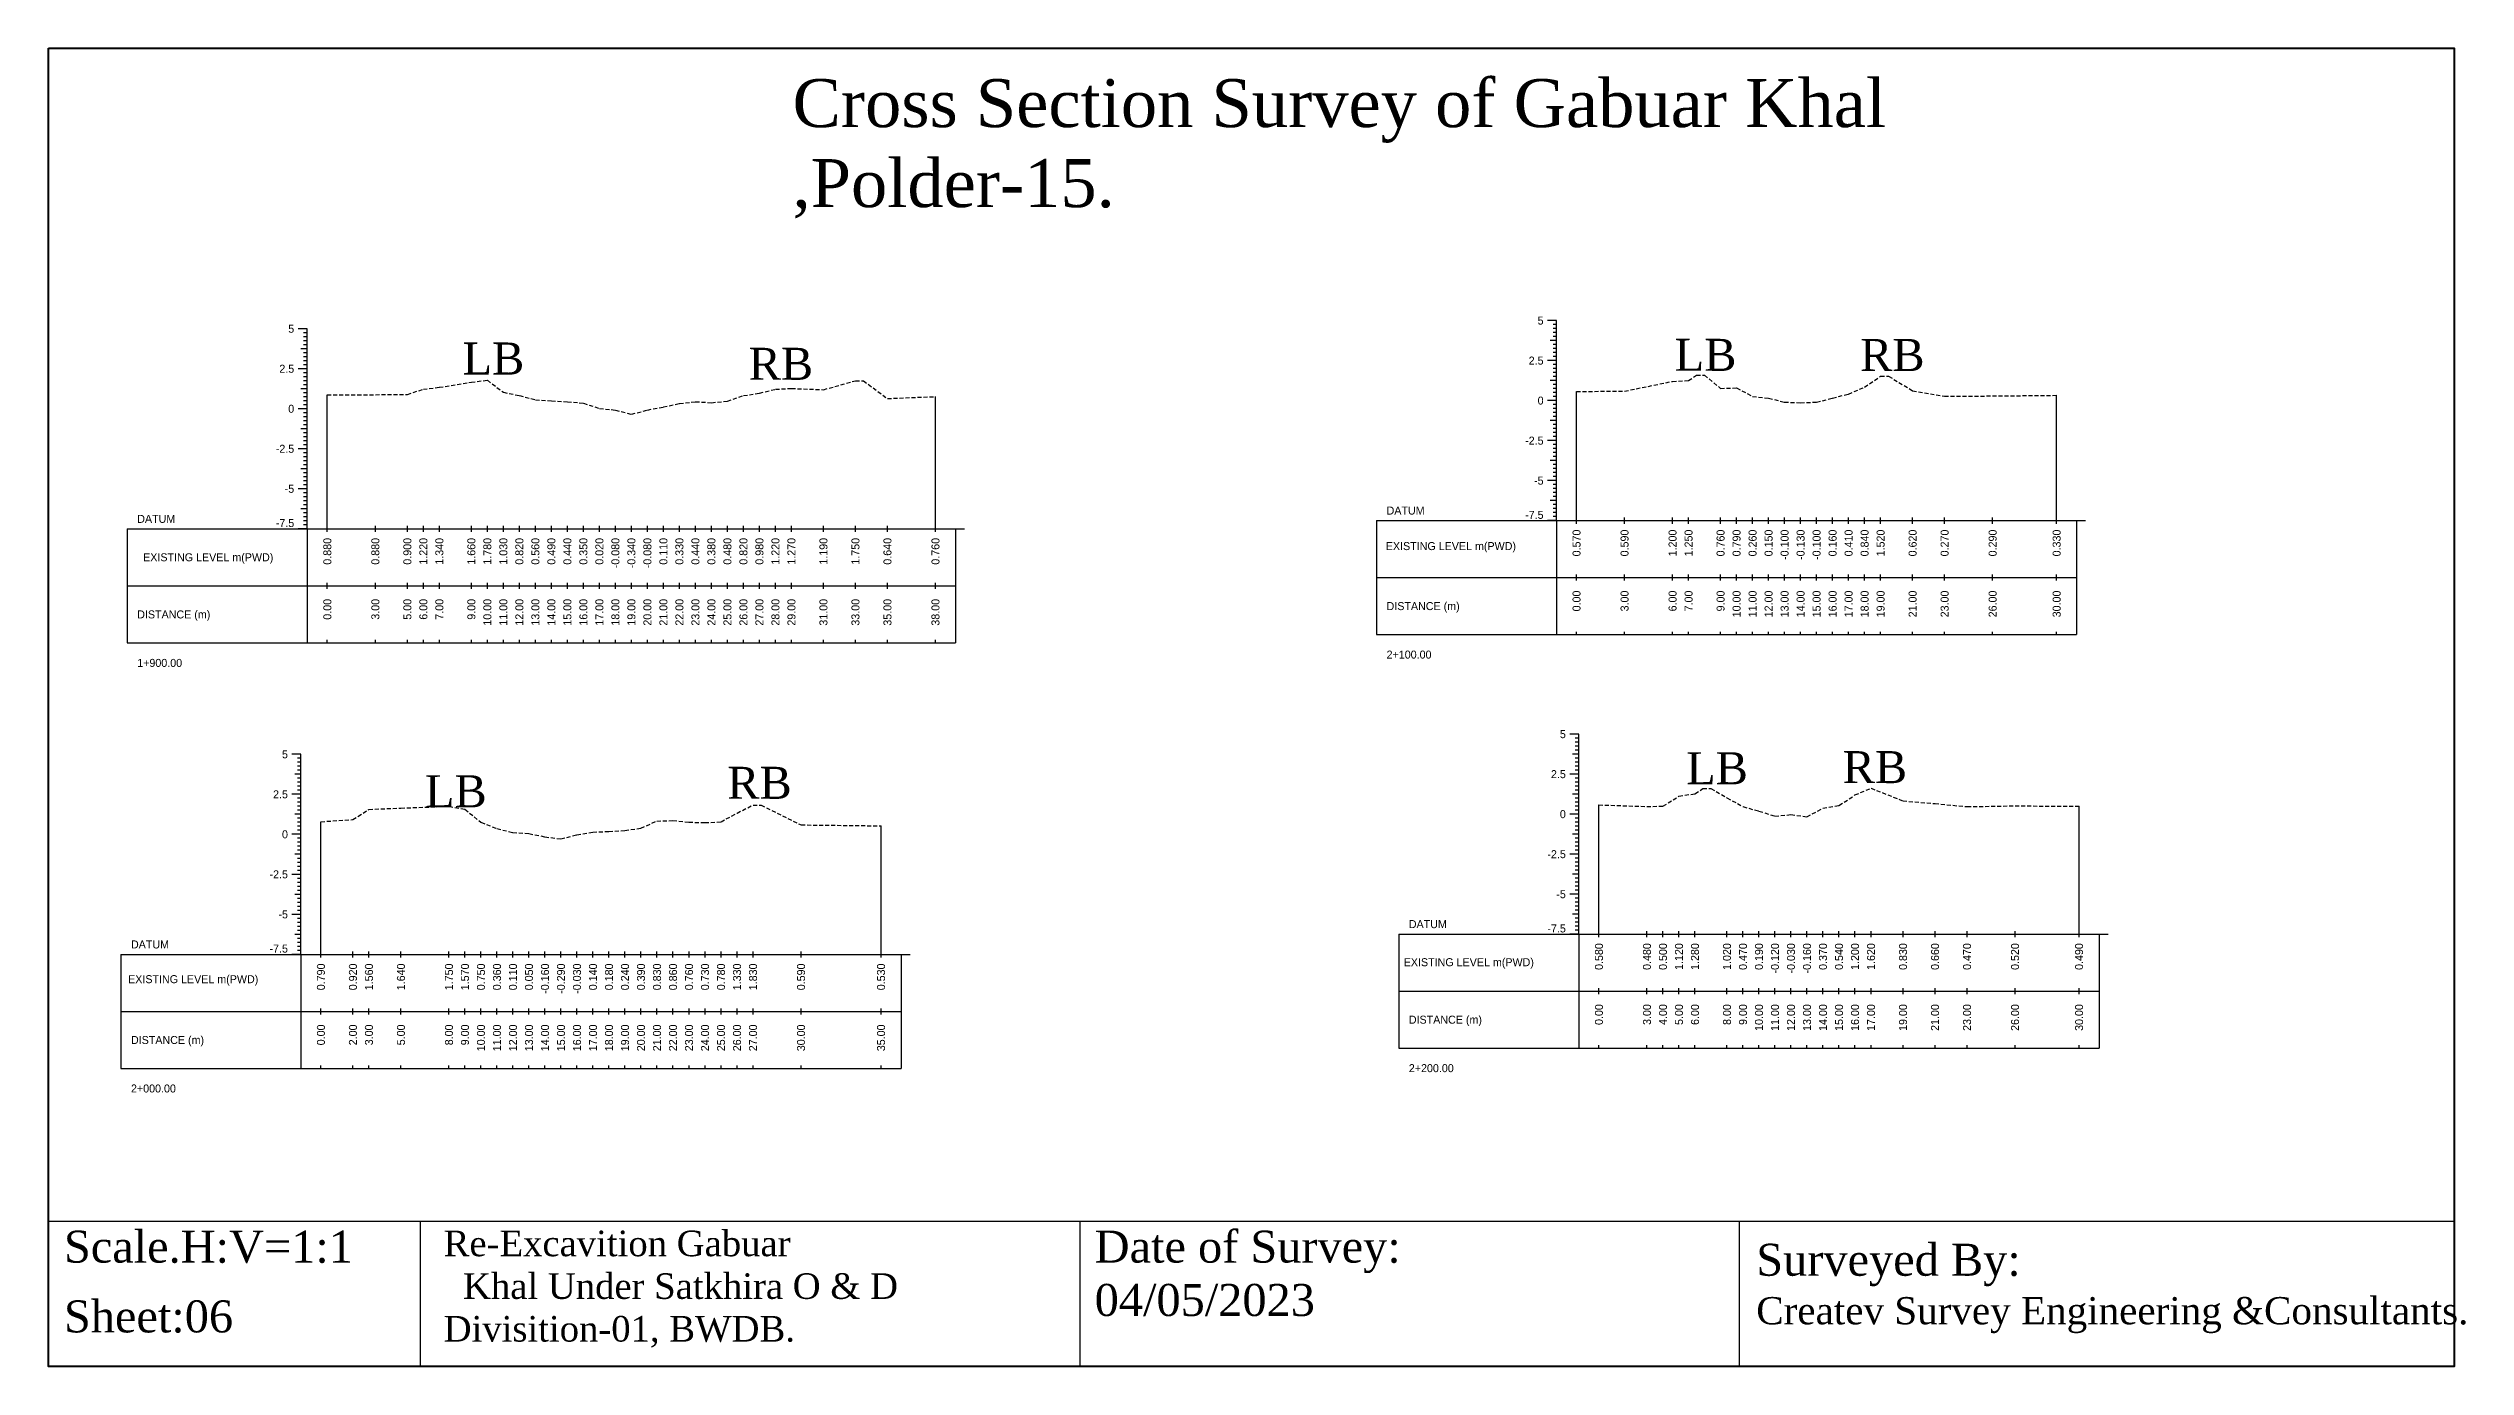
# Model space of a CAD drawing. Header units: inches. Extents: x 2552 to 3818, y -1499 to -1059.
# Drawn here: x 3309.9 to 3461, y -1268.2 to -1185.8 of the extents above; entities that cross this region are included whole.
import ezdxf
from ezdxf.enums import TextEntityAlignment as Align

# ---------------------------------------------------------------- set-up
doc = ezdxf.new("R2010")
doc.units = ezdxf.units.IN
doc.header["$MEASUREMENT"] = 0
doc.linetypes.add('HIDDEN', pattern=[0.375, 0.25, -0.125])
doc.layers.add('CS_Drawing', color=7, linetype='Continuous')
doc.layers.add('GL', color=3, linetype='HIDDEN')
doc.styles.add('romans', font='romans.shx')

msp = doc.modelspace()

# ---------------------------------------------------------------- linework, layer by layer
at = {"color": 4, "lineweight": 40}
msp.add_lwpolyline([(3309.92, -1185.78), (3460.26, -1185.78), (3460.26, -1268.15), (3309.92, -1268.15)], close=True, dxfattribs=at)
for points in [[(3460.26, -1185.78), (3460.26, -1268.15)], [(3309.92, -1259.07), (3460.26, -1259.07)], [(3309.92, -1259.07), (3309.92, -1268.15)], [(3333.16, -1259.07), (3333.16, -1268.15)], [(3374.37, -1259.07), (3374.37, -1268.15)], [(3415.57, -1259.07), (3415.57, -1268.15)]]:
    msp.add_lwpolyline(points)
at = {"layer": 'CS_Drawing'}
for p, q in [((3326.1, -1203.3), (3325.53, -1203.3)), ((3326.1, -1203.3), (3325.7, -1203.3)), ((3326.1, -1203.3), (3325.87, -1203.3)), ((3326.1, -1203.55), (3325.87, -1203.55)), ((3326.1, -1203.8), (3325.87, -1203.8)), ((3326.1, -1215.8), (3326.1, -1203.3)), ((3404.16, -1202.79), (3403.6, -1202.79)), ((3404.16, -1202.79), (3403.77, -1202.79)), ((3404.16, -1202.79), (3403.94, -1202.79)), ((3404.16, -1203.04), (3403.94, -1203.04)), ((3404.16, -1203.29), (3403.94, -1203.29)), ((3404.16, -1203.54), (3403.94, -1203.54)), ((3404.16, -1203.79), (3403.94, -1203.79)), ((3404.16, -1215.29), (3404.16, -1202.79)), ((3326.1, -1204.55), (3325.7, -1204.55)), ((3326.1, -1204.05), (3325.87, -1204.05)), ((3326.1, -1204.3), (3325.87, -1204.3)), ((3326.1, -1204.55), (3325.87, -1204.55)), ((3326.1, -1204.8), (3325.87, -1204.8)), ((3326.1, -1205.05), (3325.87, -1205.05)), ((3326.1, -1205.3), (3325.87, -1205.3)), ((3404.16, -1205.29), (3403.6, -1205.29)), ((3404.16, -1204.04), (3403.77, -1204.04)), ((3404.16, -1205.29), (3403.77, -1205.29)), ((3404.16, -1204.04), (3403.94, -1204.04)), ((3404.16, -1204.29), (3403.94, -1204.29)), ((3404.16, -1204.54), (3403.94, -1204.54)), ((3404.16, -1204.79), (3403.94, -1204.79)), ((3404.16, -1205.04), (3403.94, -1205.04)), ((3404.16, -1205.29), (3403.94, -1205.29)), ((3326.1, -1205.8), (3325.53, -1205.8)), ((3326.1, -1205.8), (3325.7, -1205.8)), ((3326.1, -1205.55), (3325.87, -1205.55)), ((3326.1, -1205.8), (3325.87, -1205.8)), ((3326.1, -1206.05), (3325.87, -1206.05)), ((3326.1, -1206.3), (3325.87, -1206.3)), ((3326.1, -1206.55), (3325.87, -1206.55)), ((3326.1, -1206.8), (3325.87, -1206.8)), ((3404.16, -1206.54), (3403.77, -1206.54)), ((3404.16, -1205.54), (3403.94, -1205.54)), ((3404.16, -1205.79), (3403.94, -1205.79)), ((3404.16, -1206.04), (3403.94, -1206.04)), ((3404.16, -1206.29), (3403.94, -1206.29)), ((3404.16, -1206.54), (3403.94, -1206.54)), ((3404.16, -1206.79), (3403.94, -1206.79)), ((3326.1, -1208.3), (3325.53, -1208.3)), ((3326.1, -1207.05), (3325.7, -1207.05)), ((3326.1, -1208.3), (3325.7, -1208.3)), ((3326.1, -1207.05), (3325.87, -1207.05)), ((3326.1, -1207.3), (3325.87, -1207.3)), ((3326.1, -1207.55), (3325.87, -1207.55)), ((3326.1, -1207.8), (3325.87, -1207.8)), ((3326.1, -1208.05), (3325.87, -1208.05)), ((3326.1, -1208.3), (3325.87, -1208.3)), ((3327.35, -1215.8), (3327.35, -1207.42)), ((3365.35, -1215.8), (3365.35, -1207.54)), ((3404.16, -1207.79), (3403.6, -1207.79)), ((3404.16, -1207.79), (3403.77, -1207.79)), ((3404.16, -1207.04), (3403.94, -1207.04)), ((3404.16, -1207.29), (3403.94, -1207.29)), ((3404.16, -1207.54), (3403.94, -1207.54)), ((3404.16, -1207.79), (3403.94, -1207.79)), ((3404.16, -1208.04), (3403.94, -1208.04)), ((3404.16, -1208.29), (3403.94, -1208.29)), ((3405.41, -1215.29), (3405.41, -1207.22)), ((3435.41, -1215.29), (3435.41, -1207.46)), ((3326.1, -1209.55), (3325.7, -1209.55)), ((3326.1, -1208.55), (3325.87, -1208.55)), ((3326.1, -1208.8), (3325.87, -1208.8)), ((3326.1, -1209.05), (3325.87, -1209.05)), ((3326.1, -1209.3), (3325.87, -1209.3)), ((3326.1, -1209.55), (3325.87, -1209.55)), ((3326.1, -1209.8), (3325.87, -1209.8)), ((3404.16, -1209.04), (3403.77, -1209.04)), ((3404.16, -1208.54), (3403.94, -1208.54)), ((3404.16, -1208.79), (3403.94, -1208.79)), ((3404.16, -1209.04), (3403.94, -1209.04)), ((3404.16, -1209.29), (3403.94, -1209.29)), ((3404.16, -1209.54), (3403.94, -1209.54)), ((3404.16, -1209.79), (3403.94, -1209.79)), ((3326.1, -1210.8), (3325.53, -1210.8)), ((3326.1, -1210.8), (3325.7, -1210.8)), ((3326.1, -1210.05), (3325.87, -1210.05)), ((3326.1, -1210.3), (3325.87, -1210.3)), ((3326.1, -1210.55), (3325.87, -1210.55)), ((3326.1, -1210.8), (3325.87, -1210.8)), ((3326.1, -1211.05), (3325.87, -1211.05)), ((3326.1, -1211.3), (3325.87, -1211.3)), ((3404.16, -1210.29), (3403.6, -1210.29)), ((3404.16, -1210.29), (3403.77, -1210.29)), ((3404.16, -1210.04), (3403.94, -1210.04)), ((3404.16, -1210.29), (3403.94, -1210.29)), ((3404.16, -1210.54), (3403.94, -1210.54)), ((3404.16, -1210.79), (3403.94, -1210.79)), ((3404.16, -1211.04), (3403.94, -1211.04)), ((3404.16, -1211.29), (3403.94, -1211.29)), ((3326.1, -1212.05), (3325.7, -1212.05)), ((3326.1, -1211.55), (3325.87, -1211.55)), ((3326.1, -1211.8), (3325.87, -1211.8)), ((3326.1, -1212.05), (3325.87, -1212.05)), ((3326.1, -1212.3), (3325.87, -1212.3)), ((3326.1, -1212.55), (3325.87, -1212.55)), ((3326.1, -1212.8), (3325.87, -1212.8)), ((3404.16, -1212.79), (3403.6, -1212.79)), ((3404.16, -1211.54), (3403.77, -1211.54)), ((3404.16, -1212.79), (3403.77, -1212.79)), ((3404.16, -1211.54), (3403.94, -1211.54)), ((3404.16, -1211.79), (3403.94, -1211.79)), ((3404.16, -1212.04), (3403.94, -1212.04)), ((3404.16, -1212.29), (3403.94, -1212.29)), ((3404.16, -1212.54), (3403.94, -1212.54)), ((3404.16, -1212.79), (3403.94, -1212.79)), ((3326.1, -1213.3), (3325.53, -1213.3)), ((3326.1, -1213.3), (3325.7, -1213.3)), ((3326.1, -1213.05), (3325.87, -1213.05)), ((3326.1, -1213.3), (3325.87, -1213.3)), ((3326.1, -1213.55), (3325.87, -1213.55)), ((3326.1, -1213.8), (3325.87, -1213.8)), ((3326.1, -1214.05), (3325.87, -1214.05)), ((3326.1, -1214.3), (3325.87, -1214.3)), ((3404.16, -1214.04), (3403.77, -1214.04)), ((3404.16, -1213.04), (3403.94, -1213.04)), ((3404.16, -1213.29), (3403.94, -1213.29)), ((3404.16, -1213.54), (3403.94, -1213.54)), ((3404.16, -1213.79), (3403.94, -1213.79)), ((3404.16, -1214.04), (3403.94, -1214.04)), ((3404.16, -1214.29), (3403.94, -1214.29)), ((3314.85, -1215.8), (3326.1, -1215.8)), ((3314.85, -1215.8), (3314.85, -1222.93)), ((3326.1, -1215.8), (3325.53, -1215.8)), ((3326.1, -1214.55), (3325.7, -1214.55)), ((3326.1, -1215.8), (3325.7, -1215.8)), ((3326.1, -1214.55), (3325.87, -1214.55)), ((3326.1, -1214.8), (3325.87, -1214.8)), ((3326.1, -1215.05), (3325.87, -1215.05)), ((3326.1, -1215.3), (3325.87, -1215.3)), ((3326.1, -1215.55), (3325.87, -1215.55)), ((3326.1, -1215.8), (3325.87, -1215.8)), ((3326.1, -1215.8), (3366.6, -1215.8)), ((3326.1, -1215.8), (3326.1, -1222.93)), ((3327.35, -1215.99), (3327.35, -1215.62)), ((3330.35, -1215.99), (3330.35, -1215.62)), ((3332.35, -1215.99), (3332.35, -1215.62)), ((3333.35, -1215.99), (3333.35, -1215.62)), ((3334.35, -1215.99), (3334.35, -1215.62)), ((3336.35, -1215.99), (3336.35, -1215.62)), ((3337.35, -1215.99), (3337.35, -1215.62)), ((3338.35, -1215.99), (3338.35, -1215.62)), ((3339.35, -1215.99), (3339.35, -1215.62)), ((3340.35, -1215.99), (3340.35, -1215.62)), ((3341.35, -1215.99), (3341.35, -1215.62)), ((3342.35, -1215.99), (3342.35, -1215.62)), ((3343.35, -1215.99), (3343.35, -1215.62)), ((3344.35, -1215.99), (3344.35, -1215.62)), ((3345.35, -1215.99), (3345.35, -1215.62)), ((3346.35, -1215.99), (3346.35, -1215.62)), ((3347.35, -1215.99), (3347.35, -1215.62)), ((3348.35, -1215.99), (3348.35, -1215.62)), ((3349.35, -1215.99), (3349.35, -1215.62)), ((3350.35, -1215.99), (3350.35, -1215.62)), ((3351.35, -1215.99), (3351.35, -1215.62)), ((3352.35, -1215.99), (3352.35, -1215.62)), ((3353.35, -1215.99), (3353.35, -1215.62)), ((3354.35, -1215.99), (3354.35, -1215.62)), ((3355.35, -1215.99), (3355.35, -1215.62)), ((3356.35, -1215.99), (3356.35, -1215.62)), ((3358.35, -1215.99), (3358.35, -1215.62)), ((3360.35, -1215.99), (3360.35, -1215.62)), ((3362.35, -1215.99), (3362.35, -1215.62)), ((3365.35, -1215.99), (3365.35, -1215.62)), ((3366.6, -1215.8), (3367.16, -1215.8)), ((3366.6, -1215.8), (3366.99, -1215.8)), ((3366.6, -1215.8), (3366.82, -1215.8)), ((3366.6, -1215.8), (3366.6, -1222.93)), ((3392.91, -1215.29), (3404.16, -1215.29)), ((3392.91, -1215.29), (3392.91, -1222.41)), ((3404.16, -1215.29), (3403.6, -1215.29)), ((3404.16, -1215.29), (3403.77, -1215.29)), ((3404.16, -1214.54), (3403.94, -1214.54)), ((3404.16, -1214.79), (3403.94, -1214.79)), ((3404.16, -1215.04), (3403.94, -1215.04)), ((3404.16, -1215.29), (3403.94, -1215.29)), ((3404.16, -1215.29), (3436.66, -1215.29)), ((3404.16, -1215.29), (3404.16, -1222.41)), ((3405.41, -1215.48), (3405.41, -1215.1)), ((3408.41, -1215.48), (3408.41, -1215.1)), ((3411.41, -1215.48), (3411.41, -1215.1)), ((3412.41, -1215.48), (3412.41, -1215.1)), ((3414.41, -1215.48), (3414.41, -1215.1)), ((3415.41, -1215.48), (3415.41, -1215.1)), ((3416.41, -1215.48), (3416.41, -1215.1)), ((3417.41, -1215.48), (3417.41, -1215.1)), ((3418.41, -1215.48), (3418.41, -1215.1)), ((3419.41, -1215.48), (3419.41, -1215.1)), ((3420.41, -1215.48), (3420.41, -1215.1)), ((3421.41, -1215.48), (3421.41, -1215.1)), ((3422.41, -1215.48), (3422.41, -1215.1)), ((3423.41, -1215.48), (3423.41, -1215.1)), ((3424.41, -1215.48), (3424.41, -1215.1)), ((3426.41, -1215.48), (3426.41, -1215.1)), ((3428.41, -1215.48), (3428.41, -1215.1)), ((3431.41, -1215.48), (3431.41, -1215.1)), ((3435.41, -1215.48), (3435.41, -1215.1)), ((3436.66, -1215.29), (3437.22, -1215.29)), ((3436.66, -1215.29), (3437.06, -1215.29)), ((3436.66, -1215.29), (3436.89, -1215.29)), ((3436.66, -1215.29), (3436.66, -1222.41)), ((3392.91, -1218.85), (3404.16, -1218.85)), ((3404.16, -1218.85), (3436.66, -1218.85)), ((3404.16, -1218.85), (3436.66, -1218.85)), ((3405.41, -1219.04), (3405.41, -1218.66)), ((3408.41, -1219.04), (3408.41, -1218.66)), ((3411.41, -1219.04), (3411.41, -1218.66)), ((3412.41, -1219.04), (3412.41, -1218.66)), ((3414.41, -1219.04), (3414.41, -1218.66)), ((3415.41, -1219.04), (3415.41, -1218.66)), ((3416.41, -1219.04), (3416.41, -1218.66)), ((3417.41, -1219.04), (3417.41, -1218.66)), ((3418.41, -1219.04), (3418.41, -1218.66)), ((3419.41, -1219.04), (3419.41, -1218.66)), ((3420.41, -1219.04), (3420.41, -1218.66)), ((3421.41, -1219.04), (3421.41, -1218.66)), ((3422.41, -1219.04), (3422.41, -1218.66)), ((3423.41, -1219.04), (3423.41, -1218.66)), ((3424.41, -1219.04), (3424.41, -1218.66)), ((3426.41, -1219.04), (3426.41, -1218.66)), ((3428.41, -1219.04), (3428.41, -1218.66)), ((3431.41, -1219.04), (3431.41, -1218.66)), ((3435.41, -1219.04), (3435.41, -1218.66)), ((3314.85, -1219.37), (3326.1, -1219.37)), ((3326.1, -1219.37), (3366.6, -1219.37)), ((3326.1, -1219.37), (3366.6, -1219.37)), ((3327.35, -1219.55), (3327.35, -1219.18)), ((3330.35, -1219.55), (3330.35, -1219.18)), ((3332.35, -1219.55), (3332.35, -1219.18)), ((3333.35, -1219.55), (3333.35, -1219.18)), ((3334.35, -1219.55), (3334.35, -1219.18)), ((3336.35, -1219.55), (3336.35, -1219.18)), ((3337.35, -1219.55), (3337.35, -1219.18)), ((3338.35, -1219.55), (3338.35, -1219.18)), ((3339.35, -1219.55), (3339.35, -1219.18)), ((3340.35, -1219.55), (3340.35, -1219.18)), ((3341.35, -1219.55), (3341.35, -1219.18)), ((3342.35, -1219.55), (3342.35, -1219.18)), ((3343.35, -1219.55), (3343.35, -1219.18)), ((3344.35, -1219.55), (3344.35, -1219.18)), ((3345.35, -1219.55), (3345.35, -1219.18)), ((3346.35, -1219.55), (3346.35, -1219.18)), ((3347.35, -1219.55), (3347.35, -1219.18)), ((3348.35, -1219.55), (3348.35, -1219.18)), ((3349.35, -1219.55), (3349.35, -1219.18)), ((3350.35, -1219.55), (3350.35, -1219.18)), ((3351.35, -1219.55), (3351.35, -1219.18)), ((3352.35, -1219.55), (3352.35, -1219.18)), ((3353.35, -1219.55), (3353.35, -1219.18)), ((3354.35, -1219.55), (3354.35, -1219.18)), ((3355.35, -1219.55), (3355.35, -1219.18)), ((3356.35, -1219.55), (3356.35, -1219.18)), ((3358.35, -1219.55), (3358.35, -1219.18)), ((3360.35, -1219.55), (3360.35, -1219.18)), ((3362.35, -1219.55), (3362.35, -1219.18)), ((3365.35, -1219.55), (3365.35, -1219.18)), ((3314.85, -1222.93), (3326.1, -1222.93)), ((3326.1, -1222.93), (3366.6, -1222.93)), ((3327.35, -1222.93), (3327.35, -1222.74)), ((3330.35, -1222.93), (3330.35, -1222.74)), ((3332.35, -1222.93), (3332.35, -1222.74)), ((3333.35, -1222.93), (3333.35, -1222.74)), ((3334.35, -1222.93), (3334.35, -1222.74)), ((3336.35, -1222.93), (3336.35, -1222.74)), ((3337.35, -1222.93), (3337.35, -1222.74)), ((3338.35, -1222.93), (3338.35, -1222.74)), ((3339.35, -1222.93), (3339.35, -1222.74)), ((3340.35, -1222.93), (3340.35, -1222.74)), ((3341.35, -1222.93), (3341.35, -1222.74)), ((3342.35, -1222.93), (3342.35, -1222.74)), ((3343.35, -1222.93), (3343.35, -1222.74)), ((3344.35, -1222.93), (3344.35, -1222.74)), ((3345.35, -1222.93), (3345.35, -1222.74)), ((3346.35, -1222.93), (3346.35, -1222.74)), ((3347.35, -1222.93), (3347.35, -1222.74)), ((3348.35, -1222.93), (3348.35, -1222.74)), ((3349.35, -1222.93), (3349.35, -1222.74)), ((3350.35, -1222.93), (3350.35, -1222.74)), ((3351.35, -1222.93), (3351.35, -1222.74)), ((3352.35, -1222.93), (3352.35, -1222.74)), ((3353.35, -1222.93), (3353.35, -1222.74)), ((3354.35, -1222.93), (3354.35, -1222.74)), ((3355.35, -1222.93), (3355.35, -1222.74)), ((3356.35, -1222.93), (3356.35, -1222.74)), ((3358.35, -1222.93), (3358.35, -1222.74)), ((3360.35, -1222.93), (3360.35, -1222.74)), ((3362.35, -1222.93), (3362.35, -1222.74)), ((3365.35, -1222.93), (3365.35, -1222.74)), ((3392.91, -1222.41), (3404.16, -1222.41)), ((3404.16, -1222.41), (3436.66, -1222.41)), ((3405.41, -1222.41), (3405.41, -1222.23)), ((3408.41, -1222.41), (3408.41, -1222.23)), ((3411.41, -1222.41), (3411.41, -1222.23)), ((3412.41, -1222.41), (3412.41, -1222.23)), ((3414.41, -1222.41), (3414.41, -1222.23)), ((3415.41, -1222.41), (3415.41, -1222.23)), ((3416.41, -1222.41), (3416.41, -1222.23)), ((3417.41, -1222.41), (3417.41, -1222.23)), ((3418.41, -1222.41), (3418.41, -1222.23)), ((3419.41, -1222.41), (3419.41, -1222.23)), ((3420.41, -1222.41), (3420.41, -1222.23)), ((3421.41, -1222.41), (3421.41, -1222.23)), ((3422.41, -1222.41), (3422.41, -1222.23)), ((3423.41, -1222.41), (3423.41, -1222.23)), ((3424.41, -1222.41), (3424.41, -1222.23)), ((3426.41, -1222.41), (3426.41, -1222.23)), ((3428.41, -1222.41), (3428.41, -1222.23)), ((3431.41, -1222.41), (3431.41, -1222.23)), ((3435.41, -1222.41), (3435.41, -1222.23)), ((3405.56, -1228.63), (3404.99, -1228.63)), ((3405.56, -1228.63), (3405.16, -1228.63)), ((3405.56, -1228.63), (3405.33, -1228.63)), ((3405.56, -1228.88), (3405.33, -1228.88)), ((3405.56, -1229.13), (3405.33, -1229.13)), ((3405.56, -1229.38), (3405.33, -1229.38)), ((3405.56, -1241.13), (3405.56, -1228.63)), ((3325.7, -1229.89), (3325.14, -1229.89)), ((3325.7, -1229.89), (3325.31, -1229.89)), ((3325.7, -1229.89), (3325.48, -1229.89)), ((3325.7, -1230.14), (3325.48, -1230.14)), ((3325.7, -1230.39), (3325.48, -1230.39)), ((3325.7, -1230.64), (3325.48, -1230.64)), ((3325.7, -1230.89), (3325.48, -1230.89)), ((3325.7, -1242.39), (3325.7, -1229.89)), ((3405.56, -1229.88), (3405.16, -1229.88)), ((3405.56, -1229.63), (3405.33, -1229.63)), ((3405.56, -1229.88), (3405.33, -1229.88)), ((3405.56, -1230.13), (3405.33, -1230.13)), ((3405.56, -1230.38), (3405.33, -1230.38)), ((3405.56, -1230.63), (3405.33, -1230.63)), ((3405.56, -1230.88), (3405.33, -1230.88)), ((3325.7, -1232.39), (3325.14, -1232.39)), ((3325.7, -1231.14), (3325.31, -1231.14)), ((3325.7, -1232.39), (3325.31, -1232.39)), ((3325.7, -1231.14), (3325.48, -1231.14)), ((3325.7, -1231.39), (3325.48, -1231.39)), ((3325.7, -1231.64), (3325.48, -1231.64)), ((3325.7, -1231.89), (3325.48, -1231.89)), ((3325.7, -1232.14), (3325.48, -1232.14)), ((3325.7, -1232.39), (3325.48, -1232.39)), ((3405.56, -1231.13), (3404.99, -1231.13)), ((3405.56, -1231.13), (3405.16, -1231.13)), ((3405.56, -1232.38), (3405.16, -1232.38)), ((3405.56, -1231.13), (3405.33, -1231.13)), ((3405.56, -1231.38), (3405.33, -1231.38)), ((3405.56, -1231.63), (3405.33, -1231.63)), ((3405.56, -1231.88), (3405.33, -1231.88)), ((3405.56, -1232.13), (3405.33, -1232.13)), ((3405.56, -1232.38), (3405.33, -1232.38)), ((3325.7, -1233.64), (3325.31, -1233.64)), ((3325.7, -1232.64), (3325.48, -1232.64)), ((3325.7, -1232.89), (3325.48, -1232.89)), ((3325.7, -1233.14), (3325.48, -1233.14)), ((3325.7, -1233.39), (3325.48, -1233.39)), ((3325.7, -1233.64), (3325.48, -1233.64)), ((3325.7, -1233.89), (3325.48, -1233.89)), ((3405.56, -1233.63), (3404.99, -1233.63)), ((3405.56, -1233.63), (3405.16, -1233.63)), ((3405.56, -1232.63), (3405.33, -1232.63)), ((3405.56, -1232.88), (3405.33, -1232.88)), ((3405.56, -1233.13), (3405.33, -1233.13)), ((3405.56, -1233.38), (3405.33, -1233.38)), ((3405.56, -1233.63), (3405.33, -1233.63)), ((3405.56, -1233.88), (3405.33, -1233.88)), ((3406.81, -1241.13), (3406.81, -1233.05)), ((3436.81, -1241.13), (3436.81, -1233.14)), ((3325.7, -1234.89), (3325.14, -1234.89)), ((3325.7, -1234.89), (3325.31, -1234.89)), ((3325.7, -1234.14), (3325.48, -1234.14)), ((3325.7, -1234.39), (3325.48, -1234.39)), ((3325.7, -1234.64), (3325.48, -1234.64)), ((3325.7, -1234.89), (3325.48, -1234.89)), ((3325.7, -1235.14), (3325.48, -1235.14)), ((3325.7, -1235.39), (3325.48, -1235.39)), ((3326.95, -1242.39), (3326.95, -1234.1)), ((3361.95, -1242.39), (3361.95, -1234.36)), ((3405.56, -1234.88), (3405.16, -1234.88)), ((3405.56, -1234.13), (3405.33, -1234.13)), ((3405.56, -1234.38), (3405.33, -1234.38)), ((3405.56, -1234.63), (3405.33, -1234.63)), ((3405.56, -1234.88), (3405.33, -1234.88)), ((3405.56, -1235.13), (3405.33, -1235.13)), ((3405.56, -1235.38), (3405.33, -1235.38)), ((3325.7, -1236.14), (3325.31, -1236.14)), ((3325.7, -1235.64), (3325.48, -1235.64)), ((3325.7, -1235.89), (3325.48, -1235.89)), ((3325.7, -1236.14), (3325.48, -1236.14)), ((3325.7, -1236.39), (3325.48, -1236.39)), ((3325.7, -1236.64), (3325.48, -1236.64)), ((3325.7, -1236.89), (3325.48, -1236.89)), ((3405.56, -1236.13), (3404.99, -1236.13)), ((3405.56, -1236.13), (3405.16, -1236.13)), ((3405.56, -1235.63), (3405.33, -1235.63)), ((3405.56, -1235.88), (3405.33, -1235.88)), ((3405.56, -1236.13), (3405.33, -1236.13)), ((3405.56, -1236.38), (3405.33, -1236.38)), ((3405.56, -1236.63), (3405.33, -1236.63)), ((3405.56, -1236.88), (3405.33, -1236.88)), ((3325.7, -1237.39), (3325.14, -1237.39)), ((3325.7, -1237.39), (3325.31, -1237.39)), ((3325.7, -1237.14), (3325.48, -1237.14)), ((3325.7, -1237.39), (3325.48, -1237.39)), ((3325.7, -1237.64), (3325.48, -1237.64)), ((3325.7, -1237.89), (3325.48, -1237.89)), ((3325.7, -1238.14), (3325.48, -1238.14)), ((3325.7, -1238.39), (3325.48, -1238.39)), ((3405.56, -1237.38), (3405.16, -1237.38)), ((3405.56, -1237.13), (3405.33, -1237.13)), ((3405.56, -1237.38), (3405.33, -1237.38)), ((3405.56, -1237.63), (3405.33, -1237.63)), ((3405.56, -1237.88), (3405.33, -1237.88)), ((3405.56, -1238.13), (3405.33, -1238.13)), ((3405.56, -1238.38), (3405.33, -1238.38)), ((3325.7, -1239.89), (3325.14, -1239.89)), ((3325.7, -1238.64), (3325.31, -1238.64)), ((3325.7, -1239.89), (3325.31, -1239.89)), ((3325.7, -1238.64), (3325.48, -1238.64)), ((3325.7, -1238.89), (3325.48, -1238.89)), ((3325.7, -1239.14), (3325.48, -1239.14)), ((3325.7, -1239.39), (3325.48, -1239.39)), ((3325.7, -1239.64), (3325.48, -1239.64)), ((3325.7, -1239.89), (3325.48, -1239.89)), ((3405.56, -1238.63), (3404.99, -1238.63)), ((3405.56, -1238.63), (3405.16, -1238.63)), ((3405.56, -1239.88), (3405.16, -1239.88)), ((3405.56, -1238.63), (3405.33, -1238.63)), ((3405.56, -1238.88), (3405.33, -1238.88)), ((3405.56, -1239.13), (3405.33, -1239.13)), ((3405.56, -1239.38), (3405.33, -1239.38)), ((3405.56, -1239.63), (3405.33, -1239.63)), ((3405.56, -1239.88), (3405.33, -1239.88)), ((3325.7, -1241.14), (3325.31, -1241.14)), ((3325.7, -1240.14), (3325.48, -1240.14)), ((3325.7, -1240.39), (3325.48, -1240.39)), ((3325.7, -1240.64), (3325.48, -1240.64)), ((3325.7, -1240.89), (3325.48, -1240.89)), ((3325.7, -1241.14), (3325.48, -1241.14)), ((3325.7, -1241.39), (3325.48, -1241.39)), ((3394.31, -1241.13), (3405.56, -1241.13)), ((3394.31, -1241.13), (3394.31, -1248.25)), ((3405.56, -1241.13), (3404.99, -1241.13)), ((3405.56, -1241.13), (3405.16, -1241.13)), ((3405.56, -1240.13), (3405.33, -1240.13)), ((3405.56, -1240.38), (3405.33, -1240.38)), ((3405.56, -1240.63), (3405.33, -1240.63)), ((3405.56, -1240.88), (3405.33, -1240.88)), ((3405.56, -1241.13), (3405.33, -1241.13)), ((3405.56, -1241.13), (3438.06, -1241.13)), ((3405.56, -1241.13), (3405.56, -1248.25)), ((3406.81, -1241.32), (3406.81, -1240.94)), ((3409.81, -1241.32), (3409.81, -1240.94)), ((3410.81, -1241.32), (3410.81, -1240.94)), ((3411.81, -1241.32), (3411.81, -1240.94)), ((3412.81, -1241.32), (3412.81, -1240.94)), ((3414.81, -1241.32), (3414.81, -1240.94)), ((3415.81, -1241.32), (3415.81, -1240.94)), ((3416.81, -1241.32), (3416.81, -1240.94)), ((3417.81, -1241.32), (3417.81, -1240.94)), ((3418.81, -1241.32), (3418.81, -1240.94)), ((3419.81, -1241.32), (3419.81, -1240.94)), ((3420.81, -1241.32), (3420.81, -1240.94)), ((3421.81, -1241.32), (3421.81, -1240.94)), ((3422.81, -1241.32), (3422.81, -1240.94)), ((3423.81, -1241.32), (3423.81, -1240.94)), ((3425.81, -1241.32), (3425.81, -1240.94)), ((3427.81, -1241.32), (3427.81, -1240.94)), ((3429.81, -1241.32), (3429.81, -1240.94)), ((3432.81, -1241.32), (3432.81, -1240.94)), ((3436.81, -1241.32), (3436.81, -1240.94)), ((3438.06, -1241.13), (3438.62, -1241.13)), ((3438.06, -1241.13), (3438.45, -1241.13)), ((3438.06, -1241.13), (3438.28, -1241.13)), ((3438.06, -1241.13), (3438.06, -1248.25)), ((3314.45, -1242.39), (3325.7, -1242.39)), ((3314.45, -1242.39), (3314.45, -1249.52)), ((3325.7, -1242.39), (3325.14, -1242.39)), ((3325.7, -1242.39), (3325.31, -1242.39)), ((3325.7, -1241.64), (3325.48, -1241.64)), ((3325.7, -1241.89), (3325.48, -1241.89)), ((3325.7, -1242.14), (3325.48, -1242.14)), ((3325.7, -1242.39), (3325.48, -1242.39)), ((3325.7, -1242.39), (3363.2, -1242.39)), ((3325.7, -1242.39), (3325.7, -1249.52)), ((3326.95, -1242.58), (3326.95, -1242.21)), ((3328.95, -1242.58), (3328.95, -1242.21)), ((3329.95, -1242.58), (3329.95, -1242.21)), ((3331.95, -1242.58), (3331.95, -1242.21)), ((3334.95, -1242.58), (3334.95, -1242.21)), ((3335.95, -1242.58), (3335.95, -1242.21)), ((3336.95, -1242.58), (3336.95, -1242.21)), ((3337.95, -1242.58), (3337.95, -1242.21)), ((3338.95, -1242.58), (3338.95, -1242.21)), ((3339.95, -1242.58), (3339.95, -1242.21)), ((3340.95, -1242.58), (3340.95, -1242.21)), ((3341.95, -1242.58), (3341.95, -1242.21)), ((3342.95, -1242.58), (3342.95, -1242.21)), ((3343.95, -1242.58), (3343.95, -1242.21)), ((3344.95, -1242.58), (3344.95, -1242.21)), ((3345.95, -1242.58), (3345.95, -1242.21)), ((3346.95, -1242.58), (3346.95, -1242.21)), ((3347.95, -1242.58), (3347.95, -1242.21)), ((3348.95, -1242.58), (3348.95, -1242.21)), ((3349.95, -1242.58), (3349.95, -1242.21)), ((3350.95, -1242.58), (3350.95, -1242.21)), ((3351.95, -1242.58), (3351.95, -1242.21)), ((3352.95, -1242.58), (3352.95, -1242.21)), ((3353.95, -1242.58), (3353.95, -1242.21)), ((3356.95, -1242.58), (3356.95, -1242.21)), ((3361.95, -1242.58), (3361.95, -1242.21)), ((3363.2, -1242.39), (3363.76, -1242.39)), ((3363.2, -1242.39), (3363.6, -1242.39)), ((3363.2, -1242.39), (3363.43, -1242.39)), ((3363.2, -1242.39), (3363.2, -1249.52)), ((3406.81, -1244.88), (3406.81, -1244.5)), ((3409.81, -1244.88), (3409.81, -1244.5)), ((3410.81, -1244.88), (3410.81, -1244.5)), ((3411.81, -1244.88), (3411.81, -1244.5)), ((3412.81, -1244.88), (3412.81, -1244.5)), ((3414.81, -1244.88), (3414.81, -1244.5)), ((3415.81, -1244.88), (3415.81, -1244.5)), ((3416.81, -1244.88), (3416.81, -1244.5)), ((3417.81, -1244.88), (3417.81, -1244.5)), ((3418.81, -1244.88), (3418.81, -1244.5)), ((3419.81, -1244.88), (3419.81, -1244.5)), ((3420.81, -1244.88), (3420.81, -1244.5)), ((3421.81, -1244.88), (3421.81, -1244.5)), ((3422.81, -1244.88), (3422.81, -1244.5)), ((3423.81, -1244.88), (3423.81, -1244.5)), ((3425.81, -1244.88), (3425.81, -1244.5)), ((3427.81, -1244.88), (3427.81, -1244.5)), ((3429.81, -1244.88), (3429.81, -1244.5)), ((3432.81, -1244.88), (3432.81, -1244.5)), ((3436.81, -1244.88), (3436.81, -1244.5)), ((3314.45, -1245.96), (3325.7, -1245.96)), ((3325.7, -1245.96), (3363.2, -1245.96)), ((3325.7, -1245.96), (3363.2, -1245.96)), ((3326.95, -1246.14), (3326.95, -1245.77)), ((3328.95, -1246.14), (3328.95, -1245.77)), ((3329.95, -1246.14), (3329.95, -1245.77)), ((3331.95, -1246.14), (3331.95, -1245.77)), ((3334.95, -1246.14), (3334.95, -1245.77)), ((3335.95, -1246.14), (3335.95, -1245.77)), ((3336.95, -1246.14), (3336.95, -1245.77)), ((3337.95, -1246.14), (3337.95, -1245.77)), ((3338.95, -1246.14), (3338.95, -1245.77)), ((3339.95, -1246.14), (3339.95, -1245.77)), ((3340.95, -1246.14), (3340.95, -1245.77)), ((3341.95, -1246.14), (3341.95, -1245.77)), ((3342.95, -1246.14), (3342.95, -1245.77)), ((3343.95, -1246.14), (3343.95, -1245.77)), ((3344.95, -1246.14), (3344.95, -1245.77)), ((3345.95, -1246.14), (3345.95, -1245.77)), ((3346.95, -1246.14), (3346.95, -1245.77)), ((3347.95, -1246.14), (3347.95, -1245.77)), ((3348.95, -1246.14), (3348.95, -1245.77)), ((3349.95, -1246.14), (3349.95, -1245.77)), ((3350.95, -1246.14), (3350.95, -1245.77)), ((3351.95, -1246.14), (3351.95, -1245.77)), ((3352.95, -1246.14), (3352.95, -1245.77)), ((3353.95, -1246.14), (3353.95, -1245.77)), ((3356.95, -1246.14), (3356.95, -1245.77)), ((3361.95, -1246.14), (3361.95, -1245.77)), ((3394.31, -1244.69), (3405.56, -1244.69)), ((3405.56, -1244.69), (3438.06, -1244.69)), ((3405.56, -1244.69), (3438.06, -1244.69)), ((3394.31, -1248.25), (3405.56, -1248.25)), ((3405.56, -1248.25), (3438.06, -1248.25)), ((3406.81, -1248.25), (3406.81, -1248.07)), ((3409.81, -1248.25), (3409.81, -1248.07)), ((3410.81, -1248.25), (3410.81, -1248.07)), ((3411.81, -1248.25), (3411.81, -1248.07)), ((3412.81, -1248.25), (3412.81, -1248.07)), ((3414.81, -1248.25), (3414.81, -1248.07)), ((3415.81, -1248.25), (3415.81, -1248.07)), ((3416.81, -1248.25), (3416.81, -1248.07)), ((3417.81, -1248.25), (3417.81, -1248.07)), ((3418.81, -1248.25), (3418.81, -1248.07)), ((3419.81, -1248.25), (3419.81, -1248.07)), ((3420.81, -1248.25), (3420.81, -1248.07)), ((3421.81, -1248.25), (3421.81, -1248.07)), ((3422.81, -1248.25), (3422.81, -1248.07)), ((3423.81, -1248.25), (3423.81, -1248.07)), ((3425.81, -1248.25), (3425.81, -1248.07)), ((3427.81, -1248.25), (3427.81, -1248.07)), ((3429.81, -1248.25), (3429.81, -1248.07)), ((3432.81, -1248.25), (3432.81, -1248.07)), ((3436.81, -1248.25), (3436.81, -1248.07)), ((3314.45, -1249.52), (3325.7, -1249.52)), ((3325.7, -1249.52), (3363.2, -1249.52)), ((3326.95, -1249.52), (3326.95, -1249.33)), ((3328.95, -1249.52), (3328.95, -1249.33)), ((3329.95, -1249.52), (3329.95, -1249.33)), ((3331.95, -1249.52), (3331.95, -1249.33)), ((3334.95, -1249.52), (3334.95, -1249.33)), ((3335.95, -1249.52), (3335.95, -1249.33)), ((3336.95, -1249.52), (3336.95, -1249.33)), ((3337.95, -1249.52), (3337.95, -1249.33)), ((3338.95, -1249.52), (3338.95, -1249.33)), ((3339.95, -1249.52), (3339.95, -1249.33)), ((3340.95, -1249.52), (3340.95, -1249.33)), ((3341.95, -1249.52), (3341.95, -1249.33)), ((3342.95, -1249.52), (3342.95, -1249.33)), ((3343.95, -1249.52), (3343.95, -1249.33)), ((3344.95, -1249.52), (3344.95, -1249.33)), ((3345.95, -1249.52), (3345.95, -1249.33)), ((3346.95, -1249.52), (3346.95, -1249.33)), ((3347.95, -1249.52), (3347.95, -1249.33)), ((3348.95, -1249.52), (3348.95, -1249.33)), ((3349.95, -1249.52), (3349.95, -1249.33)), ((3350.95, -1249.52), (3350.95, -1249.33)), ((3351.95, -1249.52), (3351.95, -1249.33)), ((3352.95, -1249.52), (3352.95, -1249.33)), ((3353.95, -1249.52), (3353.95, -1249.33)), ((3356.95, -1249.52), (3356.95, -1249.33)), ((3361.95, -1249.52), (3361.95, -1249.33))]:
    msp.add_line(p, q, dxfattribs=at)
at = {"layer": 'GL'}
for points in [[(3327.35, -1207.42), (3330.35, -1207.42), (3332.35, -1207.4), (3333.35, -1207.08), (3334.35, -1206.96), (3336.35, -1206.64), (3337.35, -1206.52), (3338.35, -1207.27), (3339.35, -1207.48), (3340.35, -1207.74), (3341.35, -1207.81), (3342.35, -1207.86), (3343.35, -1207.95), (3344.35, -1208.28), (3345.35, -1208.38), (3346.35, -1208.64), (3347.35, -1208.38), (3348.35, -1208.19), (3349.35, -1207.97), (3350.35, -1207.86), (3351.35, -1207.92), (3352.35, -1207.82), (3353.35, -1207.48), (3354.35, -1207.32), (3355.35, -1207.08), (3356.35, -1207.03), (3358.35, -1207.11), (3360.35, -1206.55), (3360.85, -1206.55), (3362.35, -1207.66), (3365.35, -1207.54)], [(3405.41, -1207.22), (3408.41, -1207.2), (3411.41, -1206.59), (3412.41, -1206.54), (3412.91, -1206.2), (3413.41, -1206.2), (3414.41, -1207.03), (3415.41, -1207), (3416.41, -1207.53), (3417.41, -1207.64), (3418.41, -1207.89), (3419.41, -1207.92), (3420.41, -1207.89), (3421.41, -1207.63), (3422.41, -1207.38), (3423.41, -1206.95), (3424.41, -1206.27), (3424.91, -1206.27), (3426.41, -1207.17), (3428.41, -1207.52), (3431.41, -1207.5), (3435.41, -1207.46)], [(3406.81, -1233.05), (3409.81, -1233.15), (3410.81, -1233.13), (3411.81, -1232.51), (3412.81, -1232.35), (3413.31, -1232.03), (3413.81, -1232.03), (3414.81, -1232.61), (3415.81, -1233.16), (3416.81, -1233.44), (3417.81, -1233.75), (3418.81, -1233.66), (3419.81, -1233.79), (3420.81, -1233.26), (3421.81, -1233.09), (3422.81, -1232.43), (3423.81, -1232.01), (3423.81, -1232.01), (3425.81, -1232.8), (3427.81, -1232.97), (3429.81, -1233.16), (3432.81, -1233.11), (3436.81, -1233.14)], [(3326.95, -1234.1), (3328.95, -1233.97), (3329.95, -1233.33), (3331.95, -1233.25), (3334.95, -1233.14), (3335.95, -1233.32), (3336.95, -1234.14), (3337.95, -1234.53), (3338.95, -1234.78), (3339.95, -1234.84), (3340.95, -1235.05), (3341.95, -1235.18), (3342.95, -1234.92), (3343.95, -1234.75), (3344.95, -1234.71), (3345.95, -1234.65), (3346.95, -1234.5), (3347.95, -1234.06), (3348.95, -1234.03), (3349.95, -1234.13), (3350.95, -1234.16), (3351.95, -1234.11), (3352.95, -1233.56), (3353.95, -1233.06), (3354.45, -1233.06), (3356.95, -1234.3), (3361.95, -1234.36)]]:
    msp.add_lwpolyline(points, dxfattribs=at)

# ---------------------------------------------------------------- texts
at = {"attachment_point": 1, "style": 'romans'}
for s, insert, char_height, width in [('{\\fTimes New Roman|b0|i0|c0|p18;Cross Section Survey of Gabuar Khal ,Polder-15.}', (3356.42, -1187.7), 3, 72.2837), ('{\\fTimes New Roman|b0|i0|c0|p18;LB}', (3335.8, -1204.16), 2, 204.3733), ('{\\fTimes New Roman|b0|i0|c0|p18;RB}', (3353.68, -1204.49), 2, 204.3733), ('{\\fTimes New Roman|b0|i0|c0|p18;LB}', (3411.54, -1203.93), 2, 204.3733), ('{\\fTimes New Roman|b0|i0|c0|p18;RB}', (3423.13, -1203.94), 2, 204.3733), ('{\\fTimes New Roman|b0|i0|c0|p18;RB}', (3352.34, -1230.67), 2, 204.3733), ('{\\fTimes New Roman|b0|i0|c0|p18;LB}', (3412.26, -1229.76), 2, 204.3733), ('{\\fTimes New Roman|b0|i0|c0|p18;RB}', (3422.04, -1229.69), 2, 204.3733), ('{\\fTimes New Roman|b0|i0|c0|p18;LB}', (3333.45, -1231.2), 2, 204.3733), ('{\\fTimes New Roman|b0|i0|c0|p18;Scale.H:V=1:1}', (3310.89, -1259.65), 2, 22.2708), ('{\\fTimes New Roman|b0|i0|c0|p18;Re-Excavition Gabuar\\P  Khal Under Satkhira O & D    Divisition-01, BWDB.}', (3334.62, -1259.65), 1.6, 38.8405), ('{\\fTimes New Roman|b0|i0|c0|p18;Date of Survey: 04/05/2023}', (3375.3, -1259.65), 2, 22.2708), ('{\\fTimes New Roman|b0|i0|c0|p18;Surveyed By:                                     \\H0.85x;Createv Survey Engineering &Consultants.}', (3416.64, -1260.47), 2, 45.2193), ('{\\fTimes New Roman|b0|i0|c0|p18;Sheet:06}', (3310.89, -1264.01), 2, 38.8405)]:
    msp.add_mtext(s, dxfattribs=dict(at, insert=insert, char_height=char_height, width=width))
at = {"layer": 'CS_Drawing'}
for s, p in [('5', (3325.28, -1203.3)), ('5', (3403.35, -1202.79)), ('2.5', (3403.35, -1205.29)), ('2.5', (3325.28, -1205.8)), ('0', (3325.28, -1208.3)), ('0', (3403.35, -1207.79)), ('-2.5', (3325.28, -1210.8)), ('-2.5', (3403.35, -1210.29)), ('-5', (3403.35, -1212.79)), ('-5', (3325.28, -1213.3)), ('5', (3404.74, -1228.63)), ('5', (3324.89, -1229.89)), ('2.5', (3404.74, -1231.13)), ('2.5', (3324.89, -1232.39)), ('0', (3404.74, -1233.63)), ('0', (3324.89, -1234.89)), ('-2.5', (3404.74, -1236.13)), ('-2.5', (3324.89, -1237.39)), ('-5', (3404.74, -1238.63)), ('-5', (3324.89, -1239.89))]:
    msp.add_text(s, height=0.5, dxfattribs=at).set_placement(p, align=Align.MIDDLE_RIGHT)
for s, p in [('DATUM', (3393.54, -1214.66)), ('DATUM', (3315.47, -1215.18)), ('EXISTING LEVEL m(PWD)', (3315.84, -1217.58)), ('EXISTING LEVEL m(PWD)', (3393.49, -1216.88)), ('DISTANCE (m)', (3393.54, -1220.63)), ('DISTANCE (m)', (3315.47, -1221.15)), ('2+100.00', (3393.54, -1223.66)), ('1+900.00', (3315.47, -1224.18)), ('DATUM', (3315.08, -1241.77)), ('DATUM', (3394.93, -1240.5)), ('EXISTING LEVEL m(PWD)', (3394.61, -1242.88)), ('EXISTING LEVEL m(PWD)', (3314.9, -1243.94)), ('DISTANCE (m)', (3315.08, -1247.74)), ('DISTANCE (m)', (3394.93, -1246.47)), ('2+000.00', (3315.08, -1250.77)), ('2+200.00', (3394.93, -1249.5))]:
    msp.add_text(s, height=0.5, dxfattribs=at).set_placement(p, align=Align.MIDDLE_LEFT)
for p in [(3325.28, -1215.69), (3403.35, -1215.18), (3404.74, -1241.02), (3324.89, -1242.28)]:
    msp.add_text('-7.5', height=0.5, dxfattribs=at).set_placement(p, align=Align.RIGHT)
for s, p in [('0.570', (3405.41, -1215.85)), ('0.590', (3408.41, -1215.85)), ('1.200', (3411.41, -1215.85)), ('1.250', (3412.41, -1215.85)), ('0.760', (3414.41, -1215.85)), ('0.790', (3415.41, -1215.85)), ('0.260', (3416.41, -1215.85)), ('0.150', (3417.41, -1215.85)), ('-0.100', (3418.41, -1215.85)), ('-0.130', (3419.41, -1215.85)), ('-0.100', (3420.41, -1215.85)), ('0.160', (3421.41, -1215.85)), ('0.410', (3422.41, -1215.85)), ('0.840', (3423.41, -1215.85)), ('1.520', (3424.41, -1215.85)), ('0.620', (3426.41, -1215.85)), ('0.270', (3428.41, -1215.85)), ('0.290', (3431.41, -1215.85)), ('0.330', (3435.41, -1215.85)), ('0.880', (3327.35, -1216.37)), ('0.880', (3330.35, -1216.37)), ('0.900', (3332.35, -1216.37)), ('1.220', (3333.35, -1216.37)), ('1.340', (3334.35, -1216.37)), ('1.660', (3336.35, -1216.37)), ('1.780', (3337.35, -1216.37)), ('1.030', (3338.35, -1216.37)), ('0.820', (3339.35, -1216.37)), ('0.560', (3340.35, -1216.37)), ('0.490', (3341.35, -1216.37)), ('0.440', (3342.35, -1216.37)), ('0.350', (3343.35, -1216.37)), ('0.020', (3344.35, -1216.37)), ('-0.080', (3345.35, -1216.37)), ('-0.340', (3346.35, -1216.37)), ('-0.080', (3347.35, -1216.37)), ('0.110', (3348.35, -1216.37)), ('0.330', (3349.35, -1216.37)), ('0.440', (3350.35, -1216.37)), ('0.380', (3351.35, -1216.37)), ('0.480', (3352.35, -1216.37)), ('0.820', (3353.35, -1216.37)), ('0.980', (3354.35, -1216.37)), ('1.220', (3355.35, -1216.37)), ('1.270', (3356.35, -1216.37)), ('1.190', (3358.35, -1216.37)), ('1.750', (3360.35, -1216.37)), ('0.640', (3362.35, -1216.37)), ('0.760', (3365.35, -1216.37)), ('0.00', (3327.35, -1220.18)), ('3.00', (3330.35, -1220.18)), ('5.00', (3332.35, -1220.18)), ('6.00', (3333.35, -1220.18)), ('7.00', (3334.35, -1220.18)), ('9.00', (3336.35, -1220.18)), ('10.00', (3337.35, -1220.18)), ('11.00', (3338.35, -1220.18)), ('12.00', (3339.35, -1220.18)), ('13.00', (3340.35, -1220.18)), ('14.00', (3341.35, -1220.18)), ('15.00', (3342.35, -1220.18)), ('16.00', (3343.35, -1220.18)), ('17.00', (3344.35, -1220.18)), ('18.00', (3345.35, -1220.18)), ('19.00', (3346.35, -1220.18)), ('20.00', (3347.35, -1220.18)), ('21.00', (3348.35, -1220.18)), ('22.00', (3349.35, -1220.18)), ('23.00', (3350.35, -1220.18)), ('24.00', (3351.35, -1220.18)), ('25.00', (3352.35, -1220.18)), ('26.00', (3353.35, -1220.18)), ('27.00', (3354.35, -1220.18)), ('28.00', (3355.35, -1220.18)), ('29.00', (3356.35, -1220.18)), ('31.00', (3358.35, -1220.18)), ('33.00', (3360.35, -1220.18)), ('35.00', (3362.35, -1220.18)), ('38.00', (3365.35, -1220.18)), ('0.00', (3405.41, -1219.66)), ('3.00', (3408.41, -1219.66)), ('6.00', (3411.41, -1219.66)), ('7.00', (3412.41, -1219.66)), ('9.00', (3414.41, -1219.66)), ('10.00', (3415.41, -1219.66)), ('11.00', (3416.41, -1219.66)), ('12.00', (3417.41, -1219.66)), ('13.00', (3418.41, -1219.66)), ('14.00', (3419.41, -1219.66)), ('15.00', (3420.41, -1219.66)), ('16.00', (3421.41, -1219.66)), ('17.00', (3422.41, -1219.66)), ('18.00', (3423.41, -1219.66)), ('19.00', (3424.41, -1219.66)), ('21.00', (3426.41, -1219.66)), ('23.00', (3428.41, -1219.66)), ('26.00', (3431.41, -1219.66)), ('30.00', (3435.41, -1219.66)), ('0.790', (3326.95, -1242.96)), ('0.920', (3328.95, -1242.96)), ('1.560', (3329.95, -1242.96)), ('1.640', (3331.95, -1242.96)), ('1.750', (3334.95, -1242.96)), ('1.570', (3335.95, -1242.96)), ('0.750', (3336.95, -1242.96)), ('0.360', (3337.95, -1242.96)), ('0.110', (3338.95, -1242.96)), ('0.050', (3339.95, -1242.96)), ('-0.160', (3340.95, -1242.96)), ('-0.290', (3341.95, -1242.96)), ('-0.030', (3342.95, -1242.96)), ('0.140', (3343.95, -1242.96)), ('0.180', (3344.95, -1242.96)), ('0.240', (3345.95, -1242.96)), ('0.390', (3346.95, -1242.96)), ('0.830', (3347.95, -1242.96)), ('0.860', (3348.95, -1242.96)), ('0.760', (3349.95, -1242.96)), ('0.730', (3350.95, -1242.96)), ('0.780', (3351.95, -1242.96)), ('1.330', (3352.95, -1242.96)), ('1.830', (3353.95, -1242.96)), ('0.590', (3356.95, -1242.96)), ('0.530', (3361.95, -1242.96)), ('0.580', (3406.81, -1241.69)), ('0.480', (3409.81, -1241.69)), ('0.500', (3410.81, -1241.69)), ('1.120', (3411.81, -1241.69)), ('1.280', (3412.81, -1241.69)), ('1.020', (3414.81, -1241.69)), ('0.470', (3415.81, -1241.69)), ('0.190', (3416.81, -1241.69)), ('-0.120', (3417.81, -1241.69)), ('-0.030', (3418.81, -1241.69)), ('-0.160', (3419.81, -1241.69)), ('0.370', (3420.81, -1241.69)), ('0.540', (3421.81, -1241.69)), ('1.200', (3422.81, -1241.69)), ('1.620', (3423.81, -1241.69)), ('0.830', (3425.81, -1241.69)), ('0.660', (3427.81, -1241.69)), ('0.470', (3429.81, -1241.69)), ('0.520', (3432.81, -1241.69)), ('0.490', (3436.81, -1241.69)), ('0.00', (3406.81, -1245.5)), ('3.00', (3409.81, -1245.5)), ('4.00', (3410.81, -1245.5)), ('5.00', (3411.81, -1245.5)), ('6.00', (3412.81, -1245.5)), ('8.00', (3414.81, -1245.5)), ('9.00', (3415.81, -1245.5)), ('10.00', (3416.81, -1245.5)), ('11.00', (3417.81, -1245.5)), ('12.00', (3418.81, -1245.5)), ('13.00', (3419.81, -1245.5)), ('14.00', (3420.81, -1245.5)), ('15.00', (3421.81, -1245.5)), ('16.00', (3422.81, -1245.5)), ('17.00', (3423.81, -1245.5)), ('19.00', (3425.81, -1245.5)), ('21.00', (3427.81, -1245.5)), ('23.00', (3429.81, -1245.5)), ('26.00', (3432.81, -1245.5)), ('30.00', (3436.81, -1245.5)), ('0.00', (3326.95, -1246.77)), ('2.00', (3328.95, -1246.77)), ('3.00', (3329.95, -1246.77)), ('5.00', (3331.95, -1246.77)), ('8.00', (3334.95, -1246.77)), ('9.00', (3335.95, -1246.77)), ('10.00', (3336.95, -1246.77)), ('11.00', (3337.95, -1246.77)), ('12.00', (3338.95, -1246.77)), ('13.00', (3339.95, -1246.77)), ('14.00', (3340.95, -1246.77)), ('15.00', (3341.95, -1246.77)), ('16.00', (3342.95, -1246.77)), ('17.00', (3343.95, -1246.77)), ('18.00', (3344.95, -1246.77)), ('19.00', (3345.95, -1246.77)), ('20.00', (3346.95, -1246.77)), ('21.00', (3347.95, -1246.77)), ('22.00', (3348.95, -1246.77)), ('23.00', (3349.95, -1246.77)), ('24.00', (3350.95, -1246.77)), ('25.00', (3351.95, -1246.77)), ('26.00', (3352.95, -1246.77)), ('27.00', (3353.95, -1246.77)), ('30.00', (3356.95, -1246.77)), ('35.00', (3361.95, -1246.77))]:
    msp.add_text(s, height=0.5, rotation=90, dxfattribs=at).set_placement(p, align=Align.MIDDLE_RIGHT)

doc.saveas('drawing.dxf')
